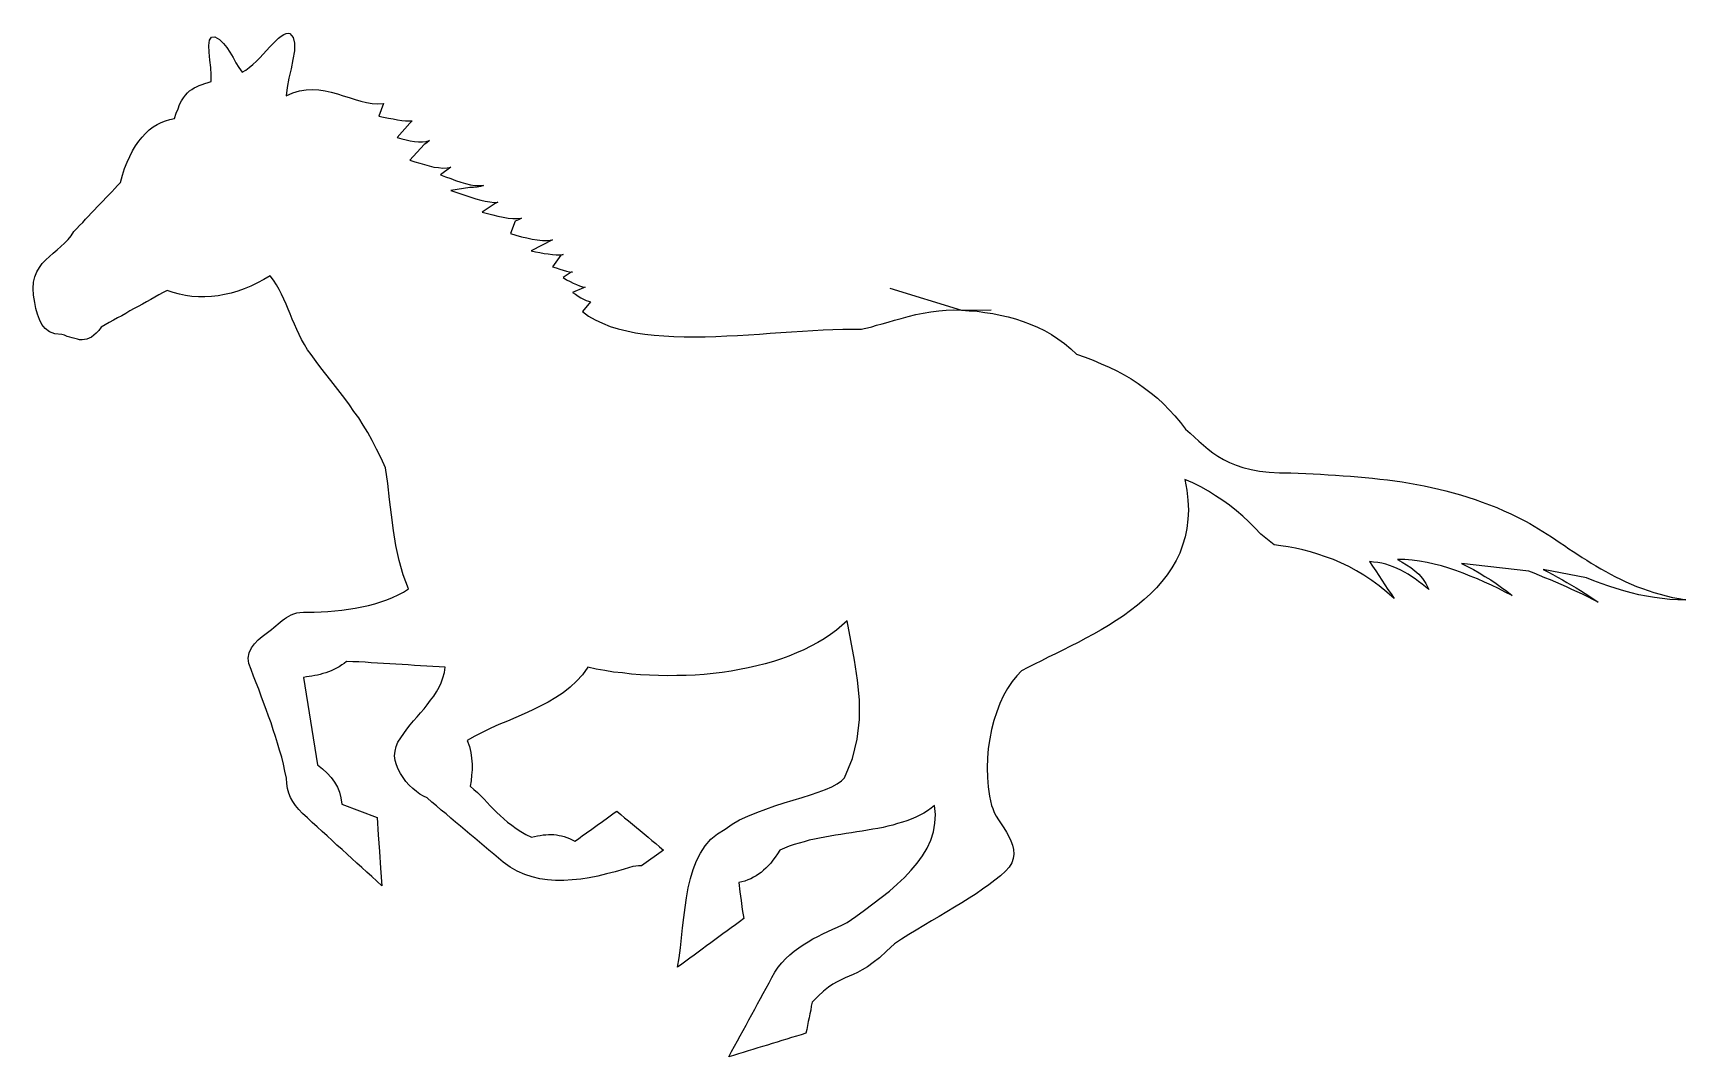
# Model space of a CAD drawing. Header units: metres. Extents: x 0 to 205, y -127 to 0.
import ezdxf

# ---------------------------------------------------------------- set-up
doc = ezdxf.new("R2010")
doc.units = ezdxf.units.M

msp = doc.modelspace()

# ---------------------------------------------------------------- linework, layer by layer
at = {"layer": 'CUT'}
for p, q in [((31.3, -0.05), (31.56, 0)), ((31.56, 0), (31.78, -0.07)), ((21.77, -1.55), (21.85, -0.89)), ((21.8, -2.38), (21.77, -1.55)), ((21.85, -0.89), (22.08, -0.5)), ((22.08, -0.5), (22.51, -0.48)), ((22.51, -0.48), (23.07, -0.81)), ((23.07, -0.81), (23.55, -1.27)), ((23.55, -1.27), (23.98, -1.8)), ((23.98, -1.8), (24.36, -2.38)), ((28.89, -2.16), (29.29, -1.72)), ((29.29, -1.72), (29.67, -1.34)), ((29.67, -1.34), (30.03, -0.96)), ((30.03, -0.96), (30.39, -0.63)), ((30.39, -0.63), (30.72, -0.38)), ((30.72, -0.38), (31.02, -0.17)), ((31.02, -0.17), (31.3, -0.05)), ((31.78, -0.07), (32.19, -0.53)), ((32.19, -0.53), (32.37, -1.24)), ((32.37, -1.24), (32.34, -2.18)), ((21.87, -3.33), (21.8, -2.38)), ((21.98, -4.27), (21.87, -3.33)), ((24.36, -2.38), (24.75, -3.02)), ((24.75, -3.02), (25.1, -3.66)), ((25.1, -3.66), (25.46, -4.27)), ((26.75, -4.24), (27.21, -3.88)), ((27.21, -3.88), (27.64, -3.48)), ((27.64, -3.48), (28.07, -3.05)), ((28.07, -3.05), (28.48, -2.61)), ((28.48, -2.61), (28.89, -2.16)), ((32.16, -3.25), (31.94, -4.42)), ((32.34, -2.18), (32.16, -3.25)), ((21.26, -6.22), (21.65, -6.09)), ((21.65, -6.09), (22.05, -5.97)), ((22.05, -5.18), (21.98, -4.27)), ((22.05, -5.97), (22.05, -5.18)), ((25.46, -4.27), (25.86, -4.85)), ((25.86, -4.85), (26.32, -4.57)), ((26.32, -4.57), (26.75, -4.24)), ((31.66, -5.59), (31.43, -6.73)), ((31.94, -4.42), (31.66, -5.59)), ((18.37, -8.38), (18.6, -8)), ((18.6, -8), (18.85, -7.67)), ((18.85, -7.67), (19.1, -7.39)), ((19.1, -7.39), (19.36, -7.16)), ((19.36, -7.16), (19.64, -6.96)), ((19.64, -6.96), (19.92, -6.78)), ((19.92, -6.78), (20.22, -6.63)), ((20.22, -6.63), (20.55, -6.48)), ((20.55, -6.48), (20.91, -6.35)), ((20.91, -6.35), (21.26, -6.22)), ((31.43, -6.73), (31.3, -7.77)), ((31.3, -7.77), (32.14, -7.39)), ((32.14, -7.39), (32.98, -7.16)), ((32.98, -7.16), (33.79, -7.01)), ((33.79, -7.01), (34.58, -6.98)), ((34.58, -6.98), (35.37, -7.03)), ((35.37, -7.03), (36.13, -7.16)), ((36.13, -7.16), (36.89, -7.31)), ((36.89, -7.31), (37.65, -7.52)), ((37.65, -7.52), (38.39, -7.75)), ((38.39, -7.75), (39.13, -7.98)), ((39.13, -7.98), (39.84, -8.2)), ((17.5, -10.57), (17.71, -9.91)), ((17.71, -9.91), (17.94, -9.35)), ((17.94, -9.35), (18.14, -8.84)), ((18.14, -8.84), (18.37, -8.38)), ((39.84, -8.2), (40.55, -8.41)), ((40.55, -8.41), (41.26, -8.59)), ((41.26, -8.59), (41.97, -8.69)), ((41.97, -8.69), (42.66, -8.74)), ((42.66, -8.74), (43.35, -8.69)), ((43.35, -8.69), (42.79, -10.26)), ((13.92, -12.4), (14.38, -11.96)), ((14.38, -11.96), (14.86, -11.61)), ((14.86, -11.61), (15.34, -11.3)), ((15.34, -11.3), (15.85, -11.05)), ((15.85, -11.05), (16.39, -10.85)), ((16.39, -10.85), (16.94, -10.67)), ((16.94, -10.67), (17.5, -10.57)), ((42.79, -10.26), (43.37, -10.39)), ((43.37, -10.39), (43.98, -10.52)), ((43.98, -10.52), (44.54, -10.62)), ((44.54, -10.62), (45.1, -10.72)), ((46.6, -11.13), (45.07, -12.93)), ((45.1, -10.72), (45.61, -10.8)), ((45.61, -10.8), (46.09, -10.85)), ((46.09, -10.85), (46.52, -10.87)), ((46.52, -10.87), (46.9, -10.85)), ((46.9, -10.85), (46.6, -11.13)), ((12.32, -14.56), (12.68, -13.95)), ((12.68, -13.95), (13.08, -13.36)), ((13.08, -13.36), (13.49, -12.85)), ((13.49, -12.85), (13.92, -12.4)), ((45.07, -12.93), (45.63, -13.08)), ((45.63, -13.08), (46.16, -13.21)), ((46.16, -13.21), (46.67, -13.34)), ((48.38, -13.79), (46.62, -15.7)), ((46.67, -13.34), (47.21, -13.41)), ((47.21, -13.41), (47.69, -13.46)), ((47.69, -13.46), (48.17, -13.46)), ((48.17, -13.46), (48.63, -13.41)), ((48.73, -13.57), (48.38, -13.79)), ((48.63, -13.41), (49.06, -13.29)), ((49.06, -13.29), (48.73, -13.57)), ((11.33, -16.74), (11.63, -15.95)), ((11.63, -15.95), (11.96, -15.24)), ((11.96, -15.24), (12.32, -14.56)), ((46.62, -15.7), (47.23, -15.9)), ((47.23, -15.9), (47.84, -16.08)), ((47.84, -16.08), (48.43, -16.26)), ((48.43, -16.26), (49.01, -16.41)), ((10.82, -18.47), (11.07, -17.58)), ((11.07, -17.58), (11.33, -16.74)), ((49.01, -16.41), (49.6, -16.56)), ((49.6, -16.56), (50.15, -16.64)), ((50.15, -16.64), (50.69, -16.69)), ((51.7, -16.59), (50.41, -17.53)), ((50.41, -17.53), (51.04, -17.76)), ((50.69, -16.69), (51.22, -16.67)), ((51.04, -17.76), (51.68, -17.99)), ((51.22, -16.67), (51.7, -16.59)), ((51.68, -17.99), (52.29, -18.22)), ((52.29, -18.22), (52.92, -18.42)), ((8.66, -20.73), (9.02, -20.35)), ((9.02, -20.35), (9.4, -19.97)), ((9.4, -19.97), (9.75, -19.61)), ((9.75, -19.61), (10.11, -19.23)), ((10.11, -19.23), (10.46, -18.85)), ((10.46, -18.85), (10.82, -18.47)), ((54.04, -19.1), (51.68, -19.46)), ((51.68, -19.46), (52.31, -19.66)), ((52.31, -19.66), (52.92, -19.89)), ((52.92, -18.42), (53.51, -18.6)), ((52.92, -19.89), (53.56, -20.1)), ((53.51, -18.6), (54.12, -18.75)), ((53.56, -20.1), (54.17, -20.3)), ((54.5, -19.1), (54.04, -19.1)), ((54.12, -18.75), (54.68, -18.83)), ((54.17, -20.3), (54.78, -20.5)), ((54.96, -19.05), (54.5, -19.1)), ((54.68, -18.83), (55.24, -18.85)), ((55.36, -18.98), (54.96, -19.05)), ((55.24, -18.85), (55.74, -18.83)), ((55.74, -18.83), (55.36, -18.98)), ((6.86, -22.64), (7.21, -22.26)), ((7.21, -22.26), (7.59, -21.87)), ((7.59, -21.87), (7.95, -21.49)), ((7.95, -21.49), (8.3, -21.11)), ((8.3, -21.11), (8.66, -20.73)), ((54.78, -20.5), (55.39, -20.65)), ((55.39, -20.65), (55.95, -20.78)), ((57.17, -21.09), (55.57, -22.13)), ((55.57, -22.13), (56.23, -22.31)), ((55.95, -20.78), (56.51, -20.88)), ((56.23, -22.31), (56.89, -22.48)), ((56.51, -20.88), (57.04, -20.93)), ((56.89, -22.48), (57.52, -22.64)), ((57.04, -20.93), (57.52, -20.91)), ((57.52, -20.91), (57.17, -21.09)), ((4.72, -25.08), (5.05, -24.54)), ((5.05, -24.54), (5.41, -24.16)), ((5.41, -24.16), (5.76, -23.78)), ((5.76, -23.78), (6.15, -23.4)), ((6.15, -23.4), (6.5, -23.02)), ((6.5, -23.02), (6.86, -22.64)), ((57.52, -22.64), (58.16, -22.76)), ((58.16, -22.76), (58.77, -22.87)), ((58.77, -22.87), (59.35, -22.92)), ((59.66, -23.27), (59.07, -24.8)), ((59.35, -22.92), (59.91, -22.92)), ((60.06, -23.09), (59.66, -23.27)), ((59.91, -22.92), (60.45, -22.87)), ((60.45, -22.87), (60.06, -23.09)), ((2.97, -26.8), (3.45, -26.4)), ((3.45, -26.4), (3.91, -25.99)), ((3.91, -25.99), (4.34, -25.53)), ((4.34, -25.53), (4.72, -25.08)), ((59.07, -24.8), (59.73, -25)), ((59.73, -25), (60.42, -25.18)), ((60.42, -25.18), (61.08, -25.33)), ((61.08, -25.33), (61.74, -25.48)), ((64.28, -25.58), (61.64, -26.93)), ((61.74, -25.48), (62.38, -25.58)), ((62.38, -25.58), (63.04, -25.64)), ((63.04, -25.64), (63.67, -25.64)), ((63.67, -25.64), (64.28, -25.58)), ((0.78, -28.99), (1.14, -28.48)), ((1.14, -28.48), (1.57, -28.02)), ((1.57, -28.02), (2.03, -27.62)), ((2.03, -27.62), (2.49, -27.21)), ((2.49, -27.21), (2.97, -26.8)), ((61.64, -26.93), (62.17, -27.03)), ((62.17, -27.03), (62.71, -27.13)), ((62.71, -27.13), (63.24, -27.24)), ((63.24, -27.24), (63.75, -27.31)), ((63.75, -27.31), (64.26, -27.36)), ((64.26, -27.36), (64.74, -27.41)), ((65.32, -27.46), (64.29, -28.89)), ((64.74, -27.41), (65.17, -27.41)), ((65.17, -27.41), (65.6, -27.39)), ((65.6, -27.39), (65.32, -27.46)), ((0.05, -30.79), (0.22, -30.13)), ((0.22, -30.13), (0.45, -29.52)), ((0.45, -29.52), (0.78, -28.99)), ((28.56, -30.46), (27.77, -30.89)), ((29.34, -30.01), (28.56, -30.46)), ((29.75, -30.56), (29.34, -30.01)), ((30.11, -31.12), (29.75, -30.56)), ((64.29, -28.89), (64.74, -29.04)), ((64.74, -29.04), (65.18, -29.2)), ((65.18, -29.2), (65.61, -29.32)), ((65.61, -29.32), (66.02, -29.42)), ((66.45, -29.63), (65.61, -30.24)), ((65.61, -30.24), (66.02, -30.49)), ((66.02, -29.42), (66.37, -29.5)), ((66.02, -30.49), (66.45, -30.72)), ((66.37, -29.5), (66.73, -29.55)), ((66.52, -29.6), (66.45, -29.63)), ((66.6, -29.58), (66.52, -29.6)), ((66.68, -29.58), (66.6, -29.58)), ((66.73, -29.55), (66.68, -29.58)), ((0, -31.56), (0.05, -30.79)), ((0.05, -32.39), (0, -31.56)), ((0.2, -33.33), (0.05, -32.39)), ((15.06, -32.65), (14.56, -32.93)), ((15.57, -32.37), (15.06, -32.65)), ((16.08, -32.09), (15.57, -32.37)), ((16.59, -31.81), (16.08, -32.09)), ((17.35, -32.06), (16.59, -31.81)), ((18.11, -32.29), (17.35, -32.06)), ((18.88, -32.44), (18.11, -32.29)), ((19.66, -32.55), (18.88, -32.44)), ((20.48, -32.6), (19.66, -32.55)), ((21.26, -32.6), (20.48, -32.6)), ((22.08, -32.57), (21.26, -32.6)), ((22.89, -32.47), (22.08, -32.57)), ((23.7, -32.32), (22.89, -32.47)), ((24.52, -32.14), (23.7, -32.32)), ((25.33, -31.89), (24.52, -32.14)), ((26.14, -31.61), (25.33, -31.89)), ((26.96, -31.28), (26.14, -31.61)), ((27.77, -30.89), (26.96, -31.28)), ((30.44, -31.71), (30.11, -31.12)), ((30.74, -32.29), (30.44, -31.71)), ((31.02, -32.9), (30.74, -32.29)), ((66.45, -30.72), (66.85, -30.92)), ((68.1, -31.48), (66.75, -32.07)), ((66.75, -32.07), (67.11, -32.3)), ((66.85, -30.92), (67.23, -31.1)), ((67.11, -32.3), (67.46, -32.52)), ((67.23, -31.1), (67.62, -31.25)), ((67.46, -32.52), (67.79, -32.73)), ((67.62, -31.25), (68, -31.38)), ((68, -31.38), (68.33, -31.43)), ((68.33, -31.43), (68.1, -31.48)), ((106, -31.53), (114.88, -34.25)), ((0.35, -34.07), (0.2, -33.33)), ((0.55, -34.76), (0.35, -34.07)), ((0.78, -35.42), (0.55, -34.76)), ((11.48, -34.66), (10.97, -34.94)), ((11.99, -34.35), (11.48, -34.66)), ((12.5, -34.07), (11.99, -34.35)), ((13.01, -33.79), (12.5, -34.07)), ((13.54, -33.51), (13.01, -33.79)), ((14.05, -33.23), (13.54, -33.51)), ((14.56, -32.93), (14.05, -33.23)), ((31.3, -33.51), (31.02, -32.9)), ((31.56, -34.12), (31.3, -33.51)), ((31.81, -34.73), (31.56, -34.12)), ((32.06, -35.37), (31.81, -34.73)), ((67.79, -32.73), (68.12, -32.91)), ((68.99, -33.21), (67.97, -34.43)), ((67.97, -34.43), (68.73, -34.99)), ((68.12, -32.91), (68.43, -33.06)), ((68.43, -33.06), (68.71, -33.16)), ((68.71, -33.16), (68.99, -33.21)), ((109.21, -34.81), (110.15, -34.63)), ((110.15, -34.63), (111.09, -34.46)), ((111.09, -34.46), (112.06, -34.33)), ((112.06, -34.33), (113, -34.25)), ((113, -34.25), (113.94, -34.23)), ((113.94, -34.23), (114.88, -34.25)), ((114.88, -34.25), (118.56, -34.21)), ((114.88, -34.25), (115.84, -34.33)), ((115.84, -34.33), (116.81, -34.4)), ((116.81, -34.4), (117.77, -34.53)), ((117.77, -34.53), (118.74, -34.68)), ((118.74, -34.68), (119.68, -34.86)), ((1.09, -36.03), (0.78, -35.42)), ((1.5, -36.51), (1.09, -36.03)), ((2.03, -36.92), (1.5, -36.51)), ((8.13, -36.76), (7.82, -37.1)), ((8.41, -36.36), (8.13, -36.76)), ((8.91, -36.08), (8.41, -36.36)), ((9.42, -35.8), (8.91, -36.08)), ((9.96, -35.49), (9.42, -35.8)), ((10.46, -35.21), (9.96, -35.49)), ((10.97, -34.94), (10.46, -35.21)), ((32.34, -36), (32.06, -35.37)), ((32.62, -36.64), (32.34, -36)), ((32.93, -37.27), (32.62, -36.64)), ((68.73, -34.99), (69.55, -35.45)), ((69.55, -35.45), (70.46, -35.88)), ((70.46, -35.88), (71.4, -36.26)), ((71.4, -36.26), (72.39, -36.56)), ((72.39, -36.56), (73.46, -36.82)), ((95.19, -36.84), (96.48, -36.77)), ((96.48, -36.77), (97.75, -36.69)), ((97.75, -36.69), (98.97, -36.64)), ((98.97, -36.64), (100.19, -36.59)), ((100.19, -36.59), (101.36, -36.59)), ((101.36, -36.59), (102.5, -36.59)), ((102.5, -36.59), (102.83, -36.54)), ((102.83, -36.54), (103.27, -36.44)), ((103.27, -36.44), (103.8, -36.31)), ((103.8, -36.31), (104.38, -36.13)), ((104.38, -36.13), (105.07, -35.93)), ((105.07, -35.93), (105.81, -35.73)), ((105.81, -35.73), (106.59, -35.5)), ((106.59, -35.5), (107.43, -35.27)), ((107.43, -35.27), (108.3, -35.04)), ((108.3, -35.04), (109.21, -34.81)), ((119.68, -34.86), (120.65, -35.09)), ((120.65, -35.09), (121.56, -35.34)), ((121.56, -35.34), (122.5, -35.65)), ((122.5, -35.65), (123.39, -35.98)), ((123.39, -35.98), (124.28, -36.36)), ((124.28, -36.36), (125.14, -36.79)), ((125.14, -36.79), (126.01, -37.28)), ((2.71, -37.17), (2.03, -36.92)), ((3.55, -37.27), (2.71, -37.17)), ((3.88, -37.37), (3.55, -37.27)), ((4.21, -37.5), (3.88, -37.37)), ((4.54, -37.6), (4.21, -37.5)), ((4.85, -37.7), (4.54, -37.6)), ((5.15, -37.78), (4.85, -37.7)), ((5.48, -37.86), (5.15, -37.78)), ((5.76, -37.91), (5.48, -37.86)), ((6.07, -37.91), (5.76, -37.91)), ((6.37, -37.88), (6.07, -37.91)), ((6.65, -37.83), (6.37, -37.88)), ((6.96, -37.73), (6.65, -37.83)), ((7.24, -37.58), (6.96, -37.73)), ((7.54, -37.37), (7.24, -37.58)), ((7.82, -37.1), (7.54, -37.37)), ((33.23, -37.88), (32.93, -37.27)), ((33.59, -38.52), (33.23, -37.88)), ((33.97, -39.15), (33.59, -38.52)), ((73.46, -36.82), (74.55, -37.05)), ((74.55, -37.05), (75.7, -37.23)), ((75.7, -37.23), (76.87, -37.35)), ((76.87, -37.35), (78.06, -37.45)), ((78.06, -37.45), (79.3, -37.53)), ((79.3, -37.53), (80.58, -37.56)), ((80.58, -37.56), (81.87, -37.56)), ((81.87, -37.56), (83.17, -37.56)), ((83.17, -37.56), (84.49, -37.5)), ((84.49, -37.5), (85.83, -37.45)), ((85.83, -37.45), (87.18, -37.38)), ((87.18, -37.38), (88.53, -37.3)), ((88.53, -37.3), (89.88, -37.23)), ((89.88, -37.23), (91.22, -37.12)), ((91.22, -37.12), (92.54, -37.02)), ((92.54, -37.02), (93.86, -36.95)), ((93.86, -36.95), (95.19, -36.84)), ((126.01, -37.28), (126.82, -37.81)), ((126.82, -37.81), (127.63, -38.39)), ((127.63, -38.39), (128.4, -39.03)), ((34.4, -39.76), (33.97, -39.15)), ((35.01, -40.6), (34.4, -39.76)), ((35.62, -41.39), (35.01, -40.6)), ((128.4, -39.03), (129.13, -39.72)), ((129.13, -39.72), (130.17, -40.07)), ((130.17, -40.07), (131.19, -40.45)), ((131.19, -40.45), (132.18, -40.88)), ((132.18, -40.88), (133.15, -41.32)), ((36.23, -42.18), (35.62, -41.39)), ((36.84, -42.94), (36.23, -42.18)), ((37.42, -43.68), (36.84, -42.94)), ((133.15, -41.32), (134.09, -41.77)), ((134.09, -41.77), (135, -42.26)), ((135, -42.26), (135.87, -42.76)), ((135.87, -42.76), (136.73, -43.32)), ((38.01, -44.44), (37.42, -43.68)), ((38.59, -45.2), (38.01, -44.44)), ((136.73, -43.32), (137.54, -43.91)), ((137.54, -43.91), (138.36, -44.52)), ((138.36, -44.52), (139.12, -45.15)), ((39.15, -45.96), (38.59, -45.2)), ((39.71, -46.78), (39.15, -45.96)), ((40.3, -47.59), (39.71, -46.78)), ((139.12, -45.15), (139.86, -45.84)), ((139.86, -45.84), (140.59, -46.58)), ((140.59, -46.58), (141.28, -47.31)), ((40.86, -48.48), (40.3, -47.59)), ((41.41, -49.39), (40.86, -48.48)), ((141.28, -47.31), (141.96, -48.13)), ((141.96, -48.13), (142.6, -48.96)), ((142.6, -48.96), (143.16, -49.47)), ((41.97, -50.38), (41.41, -49.39)), ((42.51, -51.43), (41.97, -50.38)), ((143.16, -49.47), (143.72, -49.96)), ((143.72, -49.96), (144.25, -50.46)), ((144.25, -50.46), (144.81, -50.95)), ((144.81, -50.95), (145.39, -51.43)), ((43.07, -52.54), (42.51, -51.43)), ((43.62, -53.74), (43.07, -52.54)), ((145.39, -51.43), (145.98, -51.89)), ((145.98, -51.89), (146.61, -52.32)), ((146.61, -52.32), (147.3, -52.73)), ((147.3, -52.73), (148.04, -53.08)), ((148.04, -53.08), (148.85, -53.44)), ((43.88, -55.7), (43.62, -53.74)), ((143.51, -55.62), (142.5, -55.19)), ((142.5, -55.19), (142.75, -56.51)), ((148.85, -53.44), (149.71, -53.72)), ((149.71, -53.72), (150.71, -53.97)), ((150.71, -53.97), (151.75, -54.15)), ((151.75, -54.15), (152.94, -54.3)), ((152.94, -54.3), (154.21, -54.38)), ((154.21, -54.38), (155.64, -54.38)), ((155.64, -54.38), (156.55, -54.43)), ((156.55, -54.43), (157.49, -54.45)), ((157.49, -54.45), (158.4, -54.5)), ((158.4, -54.5), (159.32, -54.55)), ((159.32, -54.55), (160.23, -54.61)), ((160.23, -54.61), (161.17, -54.66)), ((161.17, -54.66), (162.09, -54.73)), ((162.09, -54.73), (163, -54.78)), ((163, -54.78), (163.92, -54.86)), ((163.92, -54.86), (164.83, -54.94)), ((164.83, -54.94), (165.75, -55.04)), ((165.75, -55.04), (166.66, -55.14)), ((166.66, -55.14), (167.58, -55.24)), ((44.11, -57.65), (43.88, -55.7)), ((142.75, -56.51), (142.9, -57.76)), ((144.48, -56.1), (143.51, -55.62)), ((145.44, -56.64), (144.48, -56.1)), ((146.33, -57.2), (145.44, -56.64)), ((147.22, -57.78), (146.33, -57.2)), ((167.58, -55.24), (168.49, -55.37)), ((168.49, -55.37), (169.41, -55.49)), ((169.41, -55.49), (170.3, -55.65)), ((170.3, -55.65), (171.21, -55.8)), ((171.21, -55.8), (172.13, -55.98)), ((172.13, -55.98), (173.02, -56.18)), ((173.02, -56.18), (173.93, -56.38)), ((173.93, -56.38), (174.82, -56.59)), ((174.82, -56.59), (175.73, -56.84)), ((175.73, -56.84), (176.62, -57.1)), ((176.62, -57.1), (177.54, -57.38)), ((44.34, -59.58), (44.11, -57.65)), ((142.9, -57.76), (142.95, -58.98)), ((142.95, -58.98), (142.9, -60.12)), ((148.06, -58.39), (147.22, -57.78)), ((148.9, -59.05), (148.06, -58.39)), ((149.69, -59.74), (148.9, -59.05)), ((177.54, -57.38), (178.43, -57.65)), ((178.43, -57.65), (179.32, -57.99)), ((179.32, -57.99), (180.21, -58.32)), ((180.21, -58.32), (181.1, -58.67)), ((181.1, -58.67), (181.99, -59.05)), ((181.99, -59.05), (182.87, -59.46)), ((44.59, -61.49), (44.34, -59.58)), ((142.78, -61.24), (142.55, -62.3)), ((142.9, -60.12), (142.78, -61.24)), ((150.45, -60.45), (149.69, -59.74)), ((151.19, -61.19), (150.45, -60.45)), ((151.9, -61.95), (151.19, -61.19)), ((182.87, -59.46), (183.76, -59.89)), ((183.76, -59.89), (184.65, -60.35)), ((184.65, -60.35), (185.19, -60.65)), ((185.19, -60.65), (185.75, -60.96)), ((185.75, -60.96), (186.28, -61.29)), ((186.28, -61.29), (186.81, -61.62)), ((44.9, -63.37), (44.59, -61.49)), ((45.28, -65.22), (44.9, -63.37)), ((142.24, -63.32), (141.89, -64.29)), ((142.55, -62.3), (142.24, -63.32)), ((153.55, -63.27), (151.9, -61.95)), ((154.41, -63.4), (153.55, -63.27)), ((155.3, -63.52), (154.41, -63.4)), ((186.81, -61.62), (187.35, -61.97)), ((187.35, -61.97), (187.88, -62.3)), ((187.88, -62.3), (188.41, -62.66)), ((188.41, -62.66), (188.95, -63.02)), ((188.95, -63.02), (189.48, -63.37)), ((189.48, -63.37), (190.04, -63.75)), ((45.78, -67), (45.28, -65.22)), ((141.43, -65.23), (140.9, -66.12)), ((141.89, -64.29), (141.43, -65.23)), ((156.22, -63.7), (155.3, -63.52)), ((157.13, -63.9), (156.22, -63.7)), ((158.05, -64.13), (157.13, -63.9)), ((158.99, -64.41), (158.05, -64.13)), ((159.93, -64.74), (158.99, -64.41)), ((160.89, -65.1), (159.93, -64.74)), ((161.83, -65.51), (160.89, -65.1)), ((165.87, -65.4), (165.37, -65.35)), ((165.37, -65.35), (165.75, -65.91)), ((166.38, -65.46), (165.87, -65.4)), ((169.74, -65.1), (168.82, -65.07)), ((168.82, -65.07), (169.41, -65.43)), ((169.41, -65.43), (169.94, -65.76)), ((170.65, -65.18), (169.74, -65.1)), ((171.57, -65.3), (170.65, -65.18)), ((172.48, -65.46), (171.57, -65.3)), ((190.04, -63.75), (190.57, -64.11)), ((190.57, -64.11), (191.13, -64.46)), ((191.13, -64.46), (191.69, -64.82)), ((191.69, -64.82), (192.25, -65.18)), ((192.25, -65.18), (192.81, -65.53)), ((46.45, -68.73), (45.78, -67)), ((140.31, -66.98), (139.68, -67.79)), ((140.9, -66.12), (140.31, -66.98)), ((162.8, -65.96), (161.83, -65.51)), ((163.74, -66.47), (162.8, -65.96)), ((164.68, -67.03), (163.74, -66.47)), ((165.64, -67.67), (164.68, -67.03)), ((165.75, -65.91), (166.13, -66.5)), ((166.13, -66.5), (166.51, -67.06)), ((166.89, -65.56), (166.38, -65.46)), ((166.51, -67.06), (166.89, -67.64)), ((167.37, -65.68), (166.89, -65.56)), ((167.86, -65.81), (167.37, -65.68)), ((168.31, -65.99), (167.86, -65.81)), ((168.8, -66.19), (168.31, -65.99)), ((169.25, -66.4), (168.8, -66.19)), ((169.71, -66.65), (169.25, -66.4)), ((170.14, -66.9), (169.71, -66.65)), ((169.94, -65.76), (170.47, -66.09)), ((170.57, -67.18), (170.14, -66.9)), ((170.47, -66.09), (170.98, -66.47)), ((171.01, -67.46), (170.57, -67.18)), ((170.98, -66.47), (171.46, -66.9)), ((171.44, -67.79), (171.01, -67.46)), ((171.46, -66.9), (171.92, -67.44)), ((171.92, -67.44), (172.33, -68.05)), ((173.37, -65.66), (172.48, -65.46)), ((174.28, -65.89), (173.37, -65.66)), ((175.17, -66.17), (174.28, -65.89)), ((176.06, -66.45), (175.17, -66.17)), ((176.95, -66.78), (176.06, -66.45)), ((185.06, -66.52), (176.75, -65.58)), ((176.75, -65.58), (177.49, -65.96)), ((177.84, -67.13), (176.95, -66.78)), ((177.49, -65.96), (178.22, -66.34)), ((178.73, -67.49), (177.84, -67.13)), ((178.22, -66.34), (178.93, -66.75)), ((179.59, -67.89), (178.73, -67.49)), ((178.93, -66.75), (179.65, -67.18)), ((179.65, -67.18), (180.36, -67.62)), ((185.72, -66.78), (185.06, -66.52)), ((186.41, -67.06), (185.72, -66.78)), ((187.07, -67.34), (186.41, -67.06)), ((192.22, -67.36), (186.86, -66.32)), ((186.86, -66.32), (187.45, -66.62)), ((187.75, -67.62), (187.07, -67.34)), ((187.45, -66.62), (188.06, -66.95)), ((188.06, -66.95), (188.64, -67.26)), ((188.64, -67.26), (189.23, -67.59)), ((193.14, -67.72), (192.22, -67.36)), ((192.81, -65.53), (193.39, -65.89)), ((193.39, -65.89), (193.98, -66.24)), ((193.98, -66.24), (194.59, -66.57)), ((194.59, -66.57), (195.2, -66.9)), ((195.2, -66.9), (195.81, -67.23)), ((195.81, -67.23), (196.44, -67.54)), ((44.49, -69.77), (45.17, -69.47)), ((45.17, -69.47), (45.84, -69.11)), ((45.84, -69.11), (46.45, -68.73)), ((138.25, -69.34), (137.47, -70.05)), ((138.99, -68.58), (138.25, -69.34)), ((139.68, -67.79), (138.99, -68.58)), ((166.56, -68.35), (165.64, -67.67)), ((167.5, -69.11), (166.56, -68.35)), ((166.89, -67.64), (167.27, -68.2)), ((167.27, -68.2), (167.65, -68.78)), ((168.41, -69.93), (167.5, -69.11)), ((167.65, -68.78), (168.03, -69.34)), ((168.03, -69.34), (168.41, -69.93)), ((171.87, -68.12), (171.44, -67.79)), ((172.3, -68.45), (171.87, -68.12)), ((172.71, -68.81), (172.3, -68.45)), ((172.33, -68.05), (172.71, -68.81)), ((180.46, -68.28), (179.59, -67.89)), ((180.36, -67.62), (181.04, -68.05)), ((181.32, -68.68), (180.46, -68.28)), ((181.04, -68.05), (181.7, -68.53)), ((182.16, -69.11), (181.32, -68.68)), ((181.7, -68.53), (182.36, -69.01)), ((183, -69.52), (182.16, -69.11)), ((182.36, -69.01), (183, -69.52)), ((188.41, -67.89), (187.75, -67.62)), ((189.07, -68.17), (188.41, -67.89)), ((189.73, -68.48), (189.07, -68.17)), ((189.23, -67.59), (189.79, -67.92)), ((190.4, -68.78), (189.73, -68.48)), ((189.79, -67.92), (190.37, -68.25)), ((190.37, -68.25), (190.93, -68.61)), ((191.06, -69.09), (190.4, -68.78)), ((190.93, -68.61), (191.49, -68.94)), ((191.72, -69.39), (191.06, -69.09)), ((191.49, -68.94), (192.05, -69.29)), ((192.38, -69.72), (191.72, -69.39)), ((192.05, -69.29), (192.61, -69.65)), ((194.05, -68.05), (193.14, -67.72)), ((194.97, -68.38), (194.05, -68.05)), ((195.88, -68.68), (194.97, -68.38)), ((196.82, -68.96), (195.88, -68.68)), ((196.44, -67.54), (197.1, -67.84)), ((197.76, -69.22), (196.82, -68.96)), ((197.1, -67.84), (197.76, -68.15)), ((197.76, -68.15), (198.42, -68.43)), ((198.7, -69.44), (197.76, -69.22)), ((198.42, -68.43), (199.14, -68.68)), ((199.64, -69.62), (198.7, -69.44)), ((199.14, -68.68), (199.85, -68.94)), ((199.85, -68.94), (200.56, -69.17)), ((200.56, -69.17), (201.32, -69.39)), ((201.32, -69.39), (202.08, -69.6)), ((33.46, -71.6), (33.94, -71.58)), ((33.94, -71.58), (34.78, -71.58)), ((34.78, -71.58), (35.65, -71.55)), ((35.65, -71.55), (36.48, -71.5)), ((36.48, -71.5), (37.35, -71.42)), ((37.35, -71.42), (38.19, -71.35)), ((38.19, -71.35), (39.03, -71.22)), ((39.03, -71.22), (39.86, -71.09)), ((39.86, -71.09), (40.68, -70.94)), ((40.68, -70.94), (41.49, -70.76)), ((41.49, -70.76), (42.28, -70.56)), ((42.28, -70.56), (43.04, -70.33)), ((43.04, -70.33), (43.78, -70.08)), ((43.78, -70.08), (44.49, -69.77)), ((135.81, -71.4), (134.92, -72.04)), ((136.65, -70.74), (135.81, -71.4)), ((137.47, -70.05), (136.65, -70.74)), ((193.01, -70.03), (192.38, -69.72)), ((192.61, -69.65), (193.14, -70)), ((193.67, -70.36), (193.01, -70.03)), ((193.14, -70), (193.67, -70.36)), ((200.61, -69.8), (199.64, -69.62)), ((201.58, -69.93), (200.61, -69.8)), ((202.54, -70.03), (201.58, -69.93)), ((202.08, -69.6), (202.87, -69.78)), ((203.53, -70.08), (202.54, -70.03)), ((202.87, -69.78), (203.68, -69.93)), ((204.52, -70.08), (203.53, -70.08)), ((203.68, -69.93), (204.52, -70.08)), ((29.5, -73.74), (29.78, -73.51)), ((29.78, -73.51), (30.06, -73.28)), ((30.06, -73.28), (30.31, -73.05)), ((30.31, -73.05), (30.56, -72.82)), ((30.56, -72.82), (30.82, -72.62)), ((30.82, -72.62), (31.1, -72.41)), ((31.1, -72.41), (31.35, -72.24)), ((31.35, -72.24), (31.63, -72.08)), ((31.63, -72.08), (31.94, -71.93)), ((31.94, -71.93), (32.27, -71.81)), ((32.27, -71.81), (32.62, -71.7)), ((32.62, -71.7), (33.03, -71.63)), ((33.03, -71.63), (33.46, -71.6)), ((100.09, -73.25), (99.4, -73.84)), ((100.72, -72.67), (100.09, -73.25)), ((101.2, -75.11), (100.72, -72.67)), ((133.09, -73.23), (132.15, -73.79)), ((134.03, -72.65), (133.09, -73.23)), ((134.92, -72.04), (134.03, -72.65)), ((27.01, -76.02), (27.39, -75.51)), ((27.39, -75.51), (27.85, -75.03)), ((27.85, -75.03), (28.35, -74.6)), ((28.35, -74.6), (28.86, -74.22)), ((28.86, -74.22), (29.19, -73.99)), ((29.19, -73.99), (29.5, -73.74)), ((97.09, -75.36), (96.25, -75.82)), ((97.9, -74.88), (97.09, -75.36)), ((98.66, -74.37), (97.9, -74.88)), ((99.4, -73.84), (98.66, -74.37)), ((101.66, -77.55), (101.2, -75.11)), ((129.31, -75.34), (128.37, -75.82)), ((130.27, -74.83), (129.31, -75.34)), ((131.21, -74.32), (130.27, -74.83)), ((132.15, -73.79), (131.21, -74.32)), ((26.63, -77.27), (26.75, -76.61)), ((26.7, -77.95), (26.63, -77.27)), ((26.75, -76.61), (27.01, -76.02)), ((38.8, -77.68), (38.49, -77.93)), ((39.56, -77.73), (38.8, -77.68)), ((91.6, -77.68), (90.58, -77.98)), ((92.59, -77.37), (91.6, -77.68)), ((93.53, -77.02), (92.59, -77.37)), ((94.47, -76.63), (93.53, -77.02)), ((95.39, -76.25), (94.47, -76.63)), ((96.25, -75.82), (95.39, -76.25)), ((102.02, -79.99), (101.66, -77.55)), ((124.76, -77.6), (123.9, -78.03)), ((125.62, -77.17), (124.76, -77.6)), ((126.51, -76.74), (125.62, -77.17)), ((127.43, -76.28), (126.51, -76.74)), ((128.37, -75.82), (127.43, -76.28)), ((26.98, -78.69), (26.7, -77.95)), ((27.29, -79.5), (26.98, -78.69)), ((27.59, -80.32), (27.29, -79.5)), ((33.82, -79.61), (33.46, -79.66)), ((33.46, -79.66), (35.19, -90.48)), ((34.15, -79.56), (33.82, -79.61)), ((34.5, -79.51), (34.15, -79.56)), ((34.86, -79.45), (34.5, -79.51)), ((35.19, -79.38), (34.86, -79.45)), ((35.54, -79.3), (35.19, -79.38)), ((35.87, -79.2), (35.54, -79.3)), ((36.23, -79.1), (35.87, -79.2)), ((36.56, -78.97), (36.23, -79.1)), ((36.89, -78.84), (36.56, -78.97)), ((37.22, -78.69), (36.89, -78.84)), ((37.55, -78.54), (37.22, -78.69)), ((37.86, -78.34), (37.55, -78.54)), ((38.19, -78.13), (37.86, -78.34)), ((38.49, -77.93), (38.19, -78.13)), ((40.32, -77.75), (39.56, -77.73)), ((41.08, -77.8), (40.32, -77.75)), ((41.85, -77.85), (41.08, -77.8)), ((42.61, -77.9), (41.85, -77.85)), ((43.37, -77.93), (42.61, -77.9)), ((44.13, -77.98), (43.37, -77.93)), ((44.9, -78.03), (44.13, -77.98)), ((45.66, -78.08), (44.9, -78.03)), ((46.42, -78.13), (45.66, -78.08)), ((47.18, -78.18), (46.42, -78.13)), ((47.94, -78.23), (47.18, -78.18)), ((48.71, -78.26), (47.94, -78.23)), ((49.47, -78.31), (48.71, -78.26)), ((50.23, -78.36), (49.47, -78.31)), ((50.99, -78.41), (50.23, -78.36)), ((50.51, -80.32), (50.71, -79.71)), ((50.71, -79.71), (50.89, -79.07)), ((50.89, -79.07), (50.99, -78.41)), ((67.97, -79.33), (67.23, -80.14)), ((68.63, -78.41), (67.97, -79.33)), ((69.67, -78.64), (68.63, -78.41)), ((70.74, -78.82), (69.67, -78.64)), ((71.83, -79), (70.74, -78.82)), ((72.92, -79.12), (71.83, -79)), ((74.04, -79.25), (72.92, -79.12)), ((75.16, -79.35), (74.04, -79.25)), ((76.28, -79.4), (75.16, -79.35)), ((77.39, -79.45), (76.28, -79.4)), ((78.54, -79.48), (77.39, -79.45)), ((79.66, -79.45), (78.54, -79.48)), ((80.8, -79.43), (79.66, -79.45)), ((81.92, -79.38), (80.8, -79.43)), ((83.04, -79.3), (81.92, -79.38)), ((84.15, -79.17), (83.04, -79.3)), ((85.27, -79.05), (84.15, -79.17)), ((86.37, -78.9), (85.27, -79.05)), ((87.43, -78.69), (86.37, -78.9)), ((88.5, -78.49), (87.43, -78.69)), ((89.57, -78.23), (88.5, -78.49)), ((90.58, -77.98), (89.57, -78.23)), ((121.71, -79.48), (121.13, -80.19)), ((122.32, -78.85), (121.71, -79.48)), ((123.08, -78.44), (122.32, -78.85)), ((123.9, -78.03), (123.08, -78.44)), ((27.92, -81.13), (27.59, -80.32)), ((28.23, -81.97), (27.92, -81.13)), ((49.57, -81.99), (49.93, -81.44)), ((49.93, -81.44), (50.23, -80.88)), ((50.23, -80.88), (50.51, -80.32)), ((65.58, -81.56), (64.69, -82.17)), ((66.44, -80.88), (65.58, -81.56)), ((67.23, -80.14), (66.44, -80.88)), ((102.25, -82.45), (102.02, -79.99)), ((120.59, -81.03), (120.08, -81.92)), ((121.13, -80.19), (120.59, -81.03)), ((28.53, -82.78), (28.23, -81.97)), ((28.84, -83.62), (28.53, -82.78)), ((29.14, -84.46), (28.84, -83.62)), ((47.94, -84.03), (48.38, -83.54)), ((48.38, -83.54), (48.78, -83.04)), ((48.78, -83.04), (49.19, -82.5)), ((49.19, -82.5), (49.57, -81.99)), ((61.77, -83.72), (60.75, -84.18)), ((62.76, -83.24), (61.77, -83.72)), ((63.75, -82.73), (62.76, -83.24)), ((64.69, -82.17), (63.75, -82.73)), ((102.27, -84.89), (102.25, -82.45)), ((119.63, -82.88), (119.25, -83.93)), ((120.08, -81.92), (119.63, -82.88)), ((29.45, -85.27), (29.14, -84.46)), ((29.73, -86.14), (29.45, -85.27)), ((46.24, -86.06), (46.65, -85.55)), ((46.65, -85.55), (47.08, -85.04)), ((47.08, -85.04), (47.51, -84.54)), ((47.51, -84.54), (47.94, -84.03)), ((57.65, -85.5), (56.63, -85.96)), ((58.69, -85.07), (57.65, -85.5)), ((59.73, -84.64), (58.69, -85.07)), ((60.75, -84.18), (59.73, -84.64)), ((101.99, -87.31), (102.27, -84.89)), ((118.89, -84.99), (118.61, -86.11)), ((119.25, -83.93), (118.89, -84.99)), ((30.01, -86.97), (29.73, -86.14)), ((30.26, -87.81), (30.01, -86.97)), ((30.51, -88.68), (30.26, -87.81)), ((44.92, -88.22), (45.15, -87.66)), ((45.15, -87.66), (45.51, -87.13)), ((45.51, -87.13), (45.86, -86.59)), ((45.86, -86.59), (46.24, -86.06)), ((54.65, -86.95), (53.71, -87.48)), ((53.71, -87.48), (53.99, -88.22)), ((55.64, -86.44), (54.65, -86.95)), ((56.63, -85.96), (55.64, -86.44)), ((101.41, -89.69), (101.99, -87.31)), ((118.38, -87.28), (118.2, -88.45)), ((118.61, -86.11), (118.38, -87.28)), ((30.77, -89.51), (30.51, -88.68)), ((30.97, -90.38), (30.77, -89.51)), ((44.74, -89.36), (44.79, -88.78)), ((44.82, -89.92), (44.74, -89.36)), ((44.79, -88.78), (44.92, -88.22)), ((44.95, -90.48), (44.82, -89.92)), ((53.99, -88.22), (54.17, -88.96)), ((54.17, -88.96), (54.27, -89.67)), ((54.27, -89.67), (54.32, -90.38)), ((100.42, -92.08), (101.41, -89.69)), ((118.1, -89.64), (118.05, -90.84)), ((118.2, -88.45), (118.1, -89.64)), ((31.17, -91.24), (30.97, -90.38)), ((31.35, -92.11), (31.17, -91.24)), ((35.19, -90.48), (35.82, -90.99)), ((35.82, -90.99), (36.38, -91.52)), ((36.38, -91.52), (36.87, -92.06)), ((45.17, -91.02), (44.95, -90.48)), ((45.45, -91.55), (45.17, -91.02)), ((45.78, -92.06), (45.45, -91.55)), ((54.27, -91.75), (54.2, -92.44)), ((54.32, -91.09), (54.27, -91.75)), ((54.32, -90.38), (54.32, -91.09)), ((118.05, -90.84), (118.08, -92.03)), ((118.08, -92.03), (118.18, -93.2)), ((31.4, -92.77), (31.35, -92.11)), ((31.5, -93.4), (31.4, -92.77)), ((31.66, -93.96), (31.5, -93.4)), ((31.86, -94.52), (31.66, -93.96)), ((36.87, -92.06), (37.3, -92.62)), ((37.3, -92.62), (37.65, -93.23)), ((37.65, -93.23), (37.91, -93.86)), ((37.91, -93.86), (38.09, -94.57)), ((46.14, -92.54), (45.78, -92.06)), ((46.55, -92.97), (46.14, -92.54)), ((46.98, -93.4), (46.55, -92.97)), ((47.44, -93.76), (46.98, -93.4)), ((47.87, -94.09), (47.44, -93.76)), ((54.2, -92.44), (54.09, -93.1)), ((54.09, -93.1), (54.55, -93.51)), ((54.55, -93.51), (54.98, -93.91)), ((54.98, -93.91), (55.39, -94.32)), ((96.2, -94.19), (97.16, -93.86)), ((97.16, -93.86), (98.05, -93.53)), ((98.05, -93.53), (98.84, -93.2)), ((98.84, -93.2), (99.5, -92.84)), ((99.5, -92.84), (100.04, -92.46)), ((100.04, -92.46), (100.42, -92.08)), ((118.18, -93.2), (118.36, -94.37)), ((32.14, -95.03), (31.86, -94.52)), ((32.47, -95.51), (32.14, -95.03)), ((32.88, -95.99), (32.47, -95.51)), ((33.33, -96.48), (32.88, -95.99)), ((38.09, -94.57), (38.19, -95.33)), ((38.19, -95.33), (42.56, -96.99)), ((48.33, -94.37), (47.87, -94.09)), ((48.76, -94.57), (48.33, -94.37)), ((49.34, -95.08), (48.76, -94.57)), ((49.93, -95.56), (49.34, -95.08)), ((50.51, -96.07), (49.93, -95.56)), ((51.1, -96.55), (50.51, -96.07)), ((55.39, -94.32), (55.8, -94.72)), ((55.8, -94.72), (56.2, -95.13)), ((56.2, -95.13), (56.58, -95.54)), ((56.58, -95.54), (56.99, -95.94)), ((56.99, -95.94), (57.4, -96.35)), ((89.54, -96.35), (90.66, -95.94)), ((90.66, -95.94), (91.78, -95.56)), ((91.78, -95.56), (92.92, -95.18)), ((92.92, -95.18), (94.06, -94.85)), ((94.06, -94.85), (95.16, -94.52)), ((95.16, -94.52), (96.2, -94.19)), ((111.11, -95.84), (110.66, -96.15)), ((111.52, -95.49), (111.11, -95.84)), ((111.65, -96.63), (111.52, -95.49)), ((118.36, -94.37), (118.61, -95.49)), ((118.61, -95.49), (118.74, -95.89)), ((118.74, -95.89), (118.94, -96.35)), ((33.94, -97.04), (33.33, -96.48)), ((34.55, -97.6), (33.94, -97.04)), ((35.16, -98.15), (34.55, -97.6)), ((35.77, -98.71), (35.16, -98.15)), ((42.56, -96.99), (42.71, -99.12)), ((51.71, -97.06), (51.1, -96.55)), ((52.29, -97.55), (51.71, -97.06)), ((52.87, -98.05), (52.29, -97.55)), ((53.46, -98.54), (52.87, -98.05)), ((57.4, -96.35), (57.8, -96.76)), ((57.8, -96.76), (58.24, -97.16)), ((58.24, -97.16), (58.72, -97.57)), ((58.72, -97.57), (59.23, -97.95)), ((59.23, -97.95), (59.76, -98.33)), ((69.29, -98.31), (69.62, -98.05)), ((69.62, -98.05), (69.95, -97.82)), ((69.95, -97.82), (70.28, -97.6)), ((70.28, -97.6), (70.61, -97.37)), ((70.61, -97.37), (70.92, -97.14)), ((70.92, -97.14), (71.25, -96.91)), ((71.25, -96.91), (71.58, -96.66)), ((71.58, -96.66), (71.91, -96.43)), ((71.91, -96.43), (72.24, -96.2)), ((72.24, -96.2), (72.72, -96.61)), ((72.72, -96.61), (73.2, -97.01)), ((73.2, -97.01), (73.68, -97.39)), ((73.68, -97.39), (74.17, -97.8)), ((74.17, -97.8), (74.65, -98.21)), ((85.63, -98.41), (86.49, -97.82)), ((86.49, -97.82), (87.43, -97.29)), ((87.43, -97.29), (88.45, -96.81)), ((88.45, -96.81), (89.54, -96.35)), ((105.78, -98.05), (105.17, -98.21)), ((106.39, -97.93), (105.78, -98.05)), ((106.97, -97.75), (106.39, -97.93)), ((107.56, -97.57), (106.97, -97.75)), ((108.12, -97.39), (107.56, -97.57)), ((108.67, -97.19), (108.12, -97.39)), ((109.21, -96.96), (108.67, -97.19)), ((109.72, -96.71), (109.21, -96.96)), ((110.2, -96.45), (109.72, -96.71)), ((110.66, -96.15), (110.2, -96.45)), ((111.42, -98.77), (111.6, -97.7)), ((111.6, -97.7), (111.65, -96.63)), ((118.94, -96.35), (119.19, -96.81)), ((119.19, -96.81), (119.47, -97.29)), ((119.47, -97.29), (119.8, -97.78)), ((119.8, -97.78), (120.11, -98.28)), ((36.38, -99.27), (35.77, -98.71)), ((36.99, -99.83), (36.38, -99.27)), ((37.6, -100.39), (36.99, -99.83)), ((42.71, -99.12), (42.86, -101.2)), ((54.04, -99.04), (53.46, -98.54)), ((54.65, -99.53), (54.04, -99.04)), ((55.24, -100.04), (54.65, -99.53)), ((55.82, -100.52), (55.24, -100.04)), ((59.76, -98.33), (60.34, -98.71)), ((60.34, -98.71), (60.98, -99.07)), ((60.98, -99.07), (61.67, -99.43)), ((61.67, -99.43), (62.05, -99.32)), ((62.05, -99.32), (62.4, -99.25)), ((62.4, -99.25), (62.76, -99.2)), ((62.76, -99.2), (63.11, -99.15)), ((63.11, -99.15), (63.44, -99.12)), ((63.44, -99.12), (63.78, -99.1)), ((63.78, -99.1), (64.11, -99.1)), ((64.11, -99.1), (64.44, -99.1)), ((64.44, -99.1), (64.77, -99.15)), ((64.77, -99.15), (65.1, -99.2)), ((65.1, -99.2), (65.4, -99.27)), ((65.4, -99.27), (65.73, -99.35)), ((65.73, -99.35), (66.06, -99.48)), ((66.06, -99.48), (66.37, -99.6)), ((66.37, -99.6), (66.7, -99.76)), ((66.7, -99.76), (67.03, -99.93)), ((67.03, -99.93), (67.36, -99.71)), ((67.36, -99.71), (67.69, -99.48)), ((67.69, -99.48), (67.99, -99.22)), ((67.99, -99.22), (68.32, -98.99)), ((68.32, -98.99), (68.65, -98.77)), ((68.65, -98.77), (68.98, -98.54)), ((68.98, -98.54), (69.29, -98.31)), ((74.65, -98.21), (75.13, -98.61)), ((75.13, -98.61), (75.62, -99.02)), ((75.62, -99.02), (76.1, -99.43)), ((76.1, -99.43), (76.56, -99.83)), ((76.56, -99.83), (77.04, -100.21)), ((77.04, -100.21), (77.52, -100.62)), ((83.16, -100.49), (83.88, -99.68)), ((83.88, -99.68), (84.69, -98.99)), ((84.69, -98.99), (85.63, -98.41)), ((94.78, -100.16), (94.17, -100.34)), ((95.41, -99.99), (94.78, -100.16)), ((96.02, -99.81), (95.41, -99.99)), ((96.68, -99.68), (96.02, -99.81)), ((97.32, -99.53), (96.68, -99.68)), ((97.98, -99.4), (97.32, -99.53)), ((98.64, -99.3), (97.98, -99.4)), ((99.3, -99.17), (98.64, -99.3)), ((99.96, -99.07), (99.3, -99.17)), ((100.62, -98.97), (99.96, -99.07)), ((101.28, -98.87), (100.62, -98.97)), ((101.94, -98.77), (101.28, -98.87)), ((102.6, -98.66), (101.94, -98.77)), ((103.24, -98.56), (102.6, -98.66)), ((103.9, -98.44), (103.24, -98.56)), ((104.53, -98.33), (103.9, -98.44)), ((105.17, -98.21), (104.53, -98.33)), ((110.63, -100.77), (111.09, -99.78)), ((111.09, -99.78), (111.42, -98.77)), ((120.11, -98.28), (120.44, -98.82)), ((120.44, -98.82), (120.72, -99.33)), ((120.72, -99.33), (120.97, -99.88)), ((120.97, -99.88), (121.18, -100.42)), ((38.24, -100.95), (37.6, -100.39)), ((38.85, -101.51), (38.24, -100.95)), ((39.46, -102.07), (38.85, -101.51)), ((40.07, -102.63), (39.46, -102.07)), ((42.86, -101.2), (42.99, -103.26)), ((56.41, -101.03), (55.82, -100.52)), ((57.02, -101.53), (56.41, -101.03)), ((57.6, -102.02), (57.02, -101.53)), ((58.18, -102.53), (57.6, -102.02)), ((78, -101.03), (75.29, -102.96)), ((77.52, -100.62), (78, -101.03)), ((82.1, -102.35), (82.58, -101.38)), ((82.58, -101.38), (83.16, -100.49)), ((91.83, -101.89), (91.55, -102.27)), ((92.13, -101.48), (91.83, -101.89)), ((92.41, -101.03), (92.13, -101.48)), ((92.97, -100.77), (92.41, -101.03)), ((93.56, -100.54), (92.97, -100.77)), ((94.17, -100.34), (93.56, -100.54)), ((109.41, -102.63), (110.07, -101.71)), ((110.07, -101.71), (110.63, -100.77)), ((121.28, -102.04), (121.1, -102.58)), ((121.18, -100.42), (121.3, -100.95)), ((121.35, -101.51), (121.28, -102.04)), ((121.3, -100.95), (121.35, -101.51)), ((40.68, -103.19), (40.07, -102.63)), ((41.29, -103.74), (40.68, -103.19)), ((41.92, -104.3), (41.29, -103.74)), ((42.53, -104.86), (41.92, -104.3)), ((42.99, -103.26), (43.14, -105.42)), ((59.05, -103.14), (58.18, -102.53)), ((59.91, -103.62), (59.05, -103.14)), ((60.83, -104.02), (59.91, -103.62)), ((61.77, -104.33), (60.83, -104.02)), ((69.87, -104.23), (68.81, -104.43)), ((70.94, -103.97), (69.87, -104.23)), ((72.03, -103.69), (70.94, -103.97)), ((73.13, -103.36), (72.03, -103.69)), ((74.22, -103.03), (73.13, -103.36)), ((74.57, -103.01), (74.22, -103.03)), ((74.93, -102.98), (74.57, -103.01)), ((75.29, -102.96), (74.93, -102.98)), ((81.33, -104.53), (81.69, -103.42)), ((81.69, -103.42), (82.1, -102.35)), ((89.47, -104.2), (89.14, -104.38)), ((89.77, -104), (89.47, -104.2)), ((90.1, -103.77), (89.77, -104)), ((90.38, -103.52), (90.1, -103.77)), ((90.69, -103.26), (90.38, -103.52)), ((90.96, -102.96), (90.69, -103.26)), ((91.27, -102.63), (90.96, -102.96)), ((91.55, -102.27), (91.27, -102.63)), ((107.84, -104.41), (108.67, -103.52)), ((108.67, -103.52), (109.41, -102.63)), ((119.7, -104.2), (119.02, -104.74)), ((120.31, -103.64), (119.7, -104.2)), ((120.77, -103.11), (120.31, -103.64)), ((121.1, -102.58), (120.77, -103.11)), ((43.14, -105.42), (42.53, -104.86)), ((62.71, -104.56), (61.77, -104.33)), ((63.67, -104.71), (62.71, -104.56)), ((64.66, -104.79), (63.67, -104.71)), ((65.68, -104.79), (64.66, -104.79)), ((66.72, -104.71), (65.68, -104.79)), ((67.76, -104.61), (66.72, -104.71)), ((68.81, -104.43), (67.76, -104.61)), ((80.85, -106.9), (81.08, -105.68)), ((81.08, -105.68), (81.33, -104.53)), ((87.71, -104.94), (87.31, -105.04)), ((87.31, -105.04), (87.46, -106.16)), ((87.46, -106.16), (87.61, -107.25)), ((88.09, -104.84), (87.71, -104.94)), ((88.45, -104.71), (88.09, -104.84)), ((88.8, -104.56), (88.45, -104.71)), ((89.14, -104.38), (88.8, -104.56)), ((104.96, -106.87), (105.98, -106.08)), ((105.98, -106.08), (106.92, -105.25)), ((106.92, -105.25), (107.84, -104.41)), ((117.49, -105.86), (116.68, -106.41)), ((118.28, -105.3), (117.49, -105.86)), ((119.02, -104.74), (118.28, -105.3)), ((80.52, -109.36), (80.67, -108.12)), ((80.67, -108.12), (80.85, -106.9)), ((87.61, -107.25), (87.76, -108.37)), ((87.76, -108.37), (87.94, -109.49)), ((102.88, -108.45), (103.92, -107.66)), ((103.92, -107.66), (104.96, -106.87)), ((114.01, -108.09), (113.07, -108.65)), ((114.93, -107.53), (114.01, -108.09)), ((115.81, -106.97), (114.93, -107.53)), ((116.68, -106.41), (115.81, -106.97)), ((80.37, -110.63), (80.52, -109.36)), ((86.92, -110.25), (86.39, -110.61)), ((87.43, -109.87), (86.92, -110.25)), ((87.94, -109.49), (87.43, -109.87)), ((99.55, -110.53), (100.14, -110.25)), ((100.14, -110.25), (100.72, -109.97)), ((100.72, -109.97), (101.79, -109.21)), ((101.79, -109.21), (102.88, -108.45)), ((110.22, -110.33), (109.28, -110.91)), ((111.16, -109.77), (110.22, -110.33)), ((112.13, -109.21), (111.16, -109.77)), ((113.07, -108.65), (112.13, -109.21)), ((80.11, -113.12), (80.24, -111.88)), ((80.24, -111.88), (80.37, -110.63)), ((84.36, -112.13), (83.85, -112.49)), ((84.87, -111.75), (84.36, -112.13)), ((85.37, -111.37), (84.87, -111.75)), ((85.88, -110.99), (85.37, -111.37)), ((86.39, -110.61), (85.88, -110.99)), ((95.31, -112.72), (95.92, -112.36)), ((95.92, -112.36), (96.5, -112)), ((96.5, -112), (97.11, -111.7)), ((97.11, -111.7), (97.72, -111.39)), ((97.72, -111.39), (98.33, -111.09)), ((98.33, -111.09), (98.94, -110.81)), ((98.94, -110.81), (99.55, -110.53)), ((107.45, -112.03), (106.59, -112.59)), ((108.37, -111.47), (107.45, -112.03)), ((109.28, -110.91), (108.37, -111.47)), ((79.76, -115.51), (79.94, -114.34)), ((79.94, -114.34), (80.11, -113.12)), ((81.28, -114.39), (80.78, -114.75)), ((81.79, -114.01), (81.28, -114.39)), ((82.3, -113.63), (81.79, -114.01)), ((82.81, -113.25), (82.3, -113.63)), ((83.34, -112.87), (82.81, -113.25)), ((83.85, -112.49), (83.34, -112.87)), ((92.67, -114.95), (93.15, -114.42)), ((93.15, -114.42), (93.66, -113.96)), ((93.66, -113.96), (94.19, -113.5)), ((94.19, -113.5), (94.75, -113.1)), ((94.75, -113.1), (95.31, -112.72)), ((104.74, -114.32), (103.95, -114.93)), ((105.6, -113.53), (104.74, -114.32)), ((106.59, -112.59), (105.6, -113.53)), ((80.27, -115.13), (79.76, -115.51)), ((80.78, -114.75), (80.27, -115.13)), ((91.42, -116.78), (91.78, -116.12)), ((91.78, -116.12), (92.21, -115.51)), ((92.21, -115.51), (92.67, -114.95)), ((101.48, -116.4), (100.98, -116.6)), ((102.02, -116.15), (101.48, -116.4)), ((102.6, -115.82), (102.02, -116.15)), ((103.24, -115.44), (102.6, -115.82)), ((103.95, -114.93), (103.24, -115.44)), ((90.35, -118.74), (90.71, -118.08)), ((90.71, -118.08), (91.07, -117.42)), ((91.07, -117.42), (91.42, -116.78)), ((97.8, -118.46), (97.14, -119.07)), ((98.41, -117.98), (97.8, -118.46)), ((98.97, -117.59), (98.41, -117.98)), ((99.5, -117.29), (98.97, -117.59)), ((99.98, -117.04), (99.5, -117.29)), ((100.47, -116.81), (99.98, -117.04)), ((100.98, -116.6), (100.47, -116.81)), ((89.29, -120.69), (89.64, -120.03)), ((89.64, -120.03), (90, -119.37)), ((90, -119.37), (90.35, -118.74)), ((96.3, -120.31), (96.22, -120.8)), ((96.4, -119.83), (96.3, -120.31)), ((97.14, -119.07), (96.4, -119.83)), ((87.86, -123.31), (88.22, -122.65)), ((88.22, -122.65), (88.58, -121.99)), ((88.58, -121.99), (88.93, -121.36)), ((88.93, -121.36), (89.29, -120.69)), ((95.84, -122.7), (95.74, -123.19)), ((95.92, -122.22), (95.84, -122.7)), ((96.02, -121.74), (95.92, -122.22)), ((96.12, -121.25), (96.02, -121.74)), ((96.22, -120.8), (96.12, -121.25)), ((86.8, -125.27), (87.15, -124.61)), ((87.15, -124.61), (87.51, -123.97)), ((87.51, -123.97), (87.86, -123.31)), ((92.64, -124.58), (92.06, -124.76)), ((93.25, -124.4), (92.64, -124.58)), ((93.84, -124.2), (93.25, -124.4)), ((94.45, -124.02), (93.84, -124.2)), ((95.03, -123.85), (94.45, -124.02)), ((95.64, -123.67), (95.03, -123.85)), ((95.74, -123.19), (95.64, -123.67)), ((86.09, -126.59), (86.44, -125.93)), ((86.67, -126.41), (86.09, -126.59)), ((86.44, -125.93), (86.8, -125.27)), ((87.28, -126.21), (86.67, -126.41)), ((87.86, -126.03), (87.28, -126.21)), ((88.47, -125.85), (87.86, -126.03)), ((89.06, -125.68), (88.47, -125.85)), ((89.67, -125.47), (89.06, -125.68)), ((90.25, -125.29), (89.67, -125.47)), ((90.86, -125.12), (90.25, -125.29)), ((91.45, -124.94), (90.86, -125.12)), ((92.06, -124.76), (91.45, -124.94))]:
    msp.add_line(p, q, dxfattribs=at)

doc.saveas('drawing.dxf')
